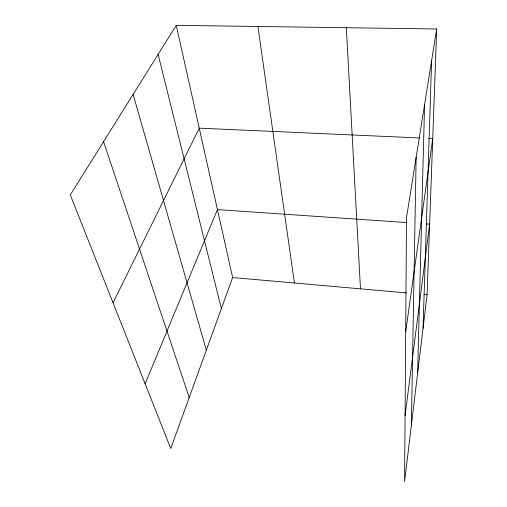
<?xml version="1.0" encoding="UTF-8"?>
<svg xmlns="http://www.w3.org/2000/svg" width="507" height="507" viewBox="0 0 507 507"><rect width="100%" height="100%" fill="white"/><g stroke="black" fill="none" stroke-linecap="round" stroke-linejoin="round"><path stroke-width="0.76" d="M411.354 425.398L416.152 157.322M417.591 373.589L424.581 104.626M423.034 328.384L431.622 60.612M436.685 28.969L406.525 217.484L404.586 481.65L427.084 294.725L436.685 28.969L176.259 25.35L70.315 194.916L170.751 448.53L232.631 277.538L176.259 25.35M405.068 415.778L429.632 224.145L426.501 223.929M405.689 331.882L432.724 138.544L428.776 138.373M145.11 383.793L217.446 209.6L406.893 222.586M113.036 302.799L199.238 128.144L419.295 137.948M232.631 277.538L406.715 292.926M423.953 294.447L427.084 294.725M103.574 141.681L189.212 397.513M133.126 94.384L206.336 350.191M158.121 54.388L221.375 308.636M257.911 26.484L294.415 283.001M346.344 27.714L360.483 288.838"/></g></svg>
